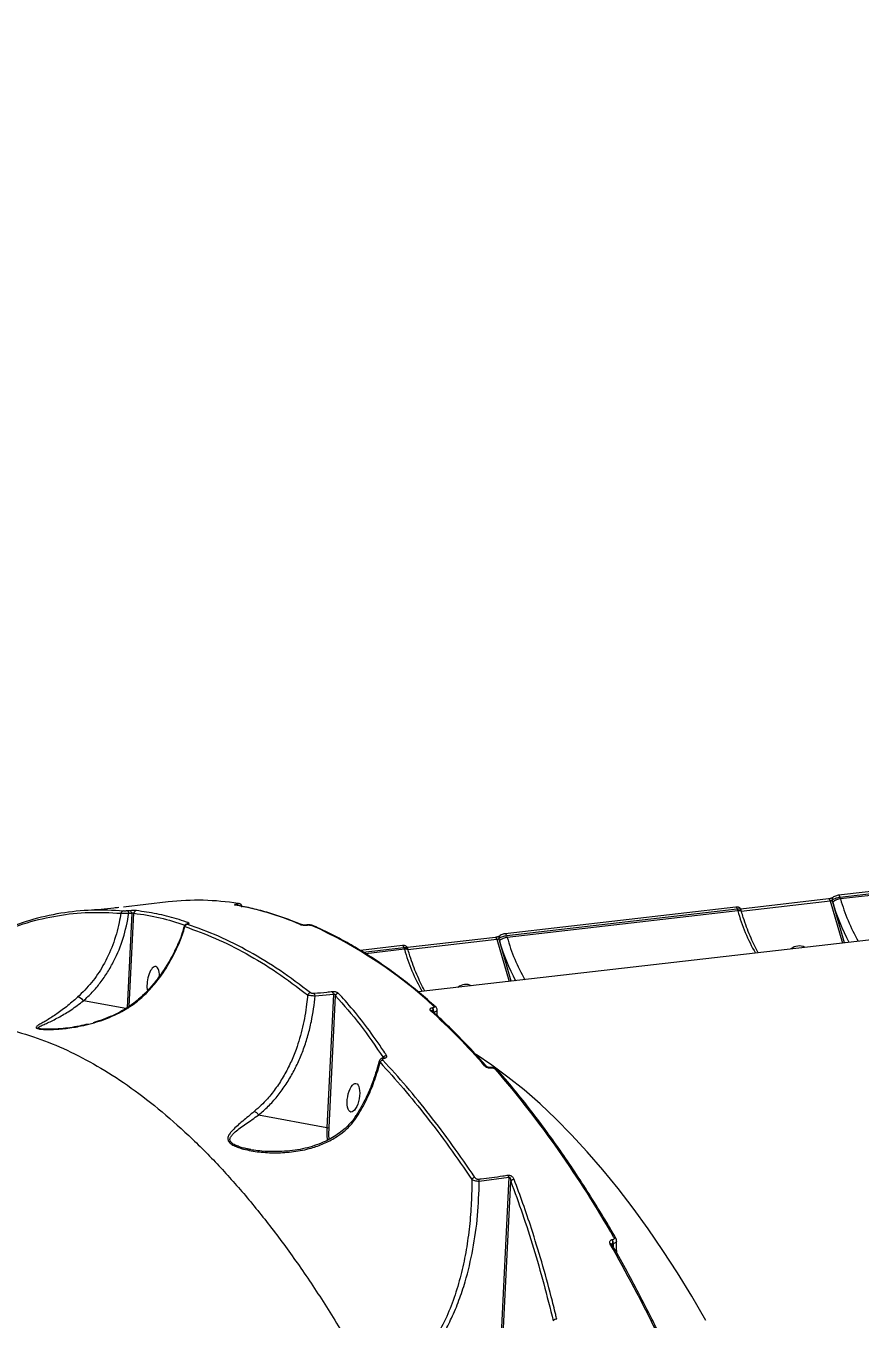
# Model space of a CAD drawing. Header units: millimetres. Extents: x -7447 to 8662, y -5576 to 6370.
# Drawn here: x 1854.2 to 2122.6, y -1786.6 to -1370.7 of the extents above; entities that cross this region are included whole.
import ezdxf

# ---------------------------------------------------------------- set-up
doc = ezdxf.new("R2010")
doc.units = ezdxf.units.MM
doc.layers.add('DiKom', color=7, linetype='Continuous')
doc.layers.add('DIKOM_ОБЪЕКТ', color=7, linetype='Continuous')
doc.styles.add('style1', font='arial.ttf', dxfattribs={"width": 0.8})
doc.dimstyles.new('1-50', dxfattribs={"dimtxt": 300, "dimasz": 200, "dimexe": 100, "dimexo": 0, "dimgap": 100, "dimtad": 1, "dimdec": 0, "dimtxsty": 'style1', "dimcen": 0, "dimclrd": 7, "dimclre": 7, "dimadec": 1, "dimazin": 2, "dimtfac": 1, "dimtdec": 0, "dimtmove": 1, "dimatfit": 3, "dimfxl": 0, "dimlwd": 25, "dimlwe": 18, "dimarcsym": 0})

# ---------------------------------------------------------------- blocks, each defined once
blk = doc.blocks.new('*D10')
at = {"color": 7, "linetype": 'Continuous', "lineweight": 18, "transparency": 16777216}
for p, q in [((-5489.75, 240.8), (-5489.75, 4573.49)), ((4778.18, -2126.78), (4778.18, 4573.49))]:
    blk.add_line(p, q, dxfattribs=at)
at = {"color": 7, "linetype": 'Continuous', "lineweight": 25, "transparency": 16777216}
blk.add_line((4578.18, 4473.49), (-5289.75, 4473.49), dxfattribs=at)
at = {"color": 7, "linetype": 'Continuous', "transparency": 16777216}
for points in [[(-5289.75, 4506.82), (-5289.75, 4440.16), (-5489.75, 4473.49)], [(4578.18, 4506.82), (4578.18, 4440.16), (4778.18, 4473.49)]]:
    blk.add_solid(points, dxfattribs=at)
at = {"layer": 'Defpoints', "color": 0, "linetype": 'Continuous', "transparency": 16777216}
for p in [(-5489.75, 4473.49), (-5489.75, 240.8), (4778.18, -2126.78)]:
    blk.add_point(p, dxfattribs=at)
at = {"color": 0, "linetype": 'Continuous', "lineweight": 15, "transparency": 16777216, "insert": (-777.31, 4726.76), "char_height": 300, "attachment_point": 5, "style": 'style1'}
blk.add_mtext('10300', dxfattribs=at)
blk = doc.blocks.new('*D11')
at = {"color": 7, "linetype": 'Continuous', "lineweight": 18, "transparency": 16777216}
for p, q in [((2045.4, 3512.26), (7772.09, 3512.26)), ((-1858.48, -4091.08), (7772.09, -4091.08))]:
    blk.add_line(p, q, dxfattribs=at)
at = {"color": 7, "linetype": 'Continuous', "lineweight": 25, "transparency": 16777216}
blk.add_line((7672.09, -3891.08), (7672.09, 3312.26), dxfattribs=at)
at = {"color": 7, "linetype": 'Continuous', "transparency": 16777216}
for points in [[(7638.76, 3312.26), (7705.42, 3312.26), (7672.09, 3512.26)], [(7638.76, -3891.08), (7705.42, -3891.08), (7672.09, -4091.08)]]:
    blk.add_solid(points, dxfattribs=at)
at = {"layer": 'Defpoints', "color": 0, "linetype": 'Continuous', "transparency": 16777216}
for p in [(2045.4, 3512.26), (7672.09, 3512.26), (-1858.48, -4091.08)]:
    blk.add_point(p, dxfattribs=at)
at = {"color": 0, "linetype": 'Continuous', "lineweight": 15, "transparency": 16777216, "insert": (7418.92, 3.22), "char_height": 300, "attachment_point": 5, "rotation": 90, "style": 'style1'}
blk.add_mtext('7600', dxfattribs=at)
blk = doc.blocks.new('*D12')
at = {"layer": 'Defpoints', "color": 0, "transparency": 16777216}
for p in [(-7446.93, 5919.72), (-7446.93, 736.93), (6905.53, -2412.68)]:
    blk.add_point(p, dxfattribs=at)
at = {"layer": 'DiKom', "color": 7, "lineweight": 18, "transparency": 16777216}
for p, q in [((-7446.93, 736.93), (-7446.93, 6019.72)), ((6905.53, -2412.68), (6905.53, 6019.72))]:
    blk.add_line(p, q, dxfattribs=at)
at = {"layer": 'DiKom', "color": 7, "lineweight": 25, "transparency": 16777216}
blk.add_line((6705.53, 5919.72), (-7246.93, 5919.72), dxfattribs=at)
at = {"layer": 'DiKom', "color": 7, "transparency": 16777216}
for points in [[(-7246.93, 5953.05), (-7246.93, 5886.39), (-7446.93, 5919.72)], [(6705.53, 5953.05), (6705.53, 5886.39), (6905.53, 5919.72)]]:
    blk.add_solid(points, dxfattribs=at)
at = {"layer": 'DiKom', "color": 0, "transparency": 16777216, "insert": (-918.31, 6173), "char_height": 300, "attachment_point": 5, "style": 'style1'}
blk.add_mtext('14300', dxfattribs=at)
blk = doc.blocks.new('*D13')
at = {"layer": 'Defpoints', "color": 0, "transparency": 16777216}
for p in [(2049.72, 5594.27), (-1141.86, -5576.35), (8561.69, -5576.35)]:
    blk.add_point(p, dxfattribs=at)
at = {"layer": 'DiKom', "color": 7, "lineweight": 18, "transparency": 16777216}
for p, q in [((2049.72, 5594.27), (8661.69, 5594.27)), ((-1141.86, -5576.35), (8661.69, -5576.35))]:
    blk.add_line(p, q, dxfattribs=at)
at = {"layer": 'DiKom', "color": 7, "lineweight": 25, "transparency": 16777216}
blk.add_line((8561.69, 5394.27), (8561.69, -5376.35), dxfattribs=at)
at = {"layer": 'DiKom', "color": 7, "transparency": 16777216}
for points in [[(8528.35, 5394.27), (8595.02, 5394.27), (8561.69, 5594.27)], [(8528.35, -5376.35), (8595.02, -5376.35), (8561.69, -5576.35)]]:
    blk.add_solid(points, dxfattribs=at)
at = {"layer": 'DiKom', "color": 0, "transparency": 16777216, "insert": (8308.52, 8.96), "char_height": 300, "attachment_point": 5, "rotation": 90, "style": 'style1'}
blk.add_mtext('11200', dxfattribs=at)

msp = doc.modelspace()

# ---------------------------------------------------------------- linework, layer by layer
at = {"layer": 'DIKOM_ОБЪЕКТ', "color": 7, "linetype": 'Continuous', "lineweight": 15}
for p, q in [((2189.81, -1641.75), (2115.65, -1650.31)), ((2116.13, -1650.9), (2190.28, -1642.34)), ((2190.46, -1642.94), (2116.3, -1651.5)), ((2271.56, -1647.83), (1980.47, -1681.42)), ((2116.3, -1651.5), (2116.13, -1650.9)), ((1900.01, -1652.46), (1885.66, -1654.11)), ((1922.16, -1653.19), (1922.13, -1653.19)), ((2082.59, -1654.13), (2008.44, -1662.69)), ((2008.91, -1663.27), (2083.07, -1654.71)), ((2083.07, -1654.71), (2083.25, -1655.31)), ((2112.48, -1651.5), (2084.18, -1654.77)), ((2084.44, -1655.57), (2084.26, -1654.95)), ((2084.39, -1655.38), (2112.96, -1652.09)), ((2112.96, -1652.09), (2116.91, -1665.67)), ((2113.79, -1652.52), (2113.6, -1651.88)), ((2117.59, -1665.6), (2113.79, -1652.52)), ((1888.3, -1656.06), (1886.8, -1686.53)), ((1887.82, -1655.29), (1886.92, -1655.35)), ((1887.4, -1656.12), (1888.3, -1656.06)), ((1887.5, -1686.05), (1888.97, -1656.09)), ((2083.25, -1655.31), (2009.09, -1663.87)), ((1944.68, -1659.87), (1944.59, -1659.88)), ((1944.7, -1659.9), (1944.79, -1659.89)), ((2009.09, -1663.87), (2008.91, -1663.27)), ((1975.38, -1666.5), (1961.85, -1668.06)), ((1962.76, -1668.6), (1975.86, -1667.09)), ((1975.86, -1667.09), (1976.03, -1667.69)), ((2005.27, -1663.87), (1976.96, -1667.14)), ((1977.23, -1667.94), (1977.05, -1667.32)), ((1977.17, -1667.76), (2005.75, -1664.46)), ((2005.75, -1664.46), (2009.7, -1678.05)), ((2006.58, -1664.89), (2006.39, -1664.26)), ((2010.38, -1677.97), (2006.58, -1664.89)), ((1976.03, -1667.69), (1963.58, -1669.12)), ((1886.39, -1686.78), (1872.8, -1684.26)), ((1947.35, -1682.65), (1953.2, -1682.07)), ((1953.2, -1682.07), (1951.09, -1725.06)), ((1951.76, -1725.03), (1953.84, -1682.64)), ((1985.07, -1686.56), (1985.02, -1686.57)), ((1985.36, -1687.9), (1985.41, -1687.9)), ((1986.56, -1689.03), (1986.57, -1687.2)), ((1967.87, -1703.67), (1967.06, -1706.75)), ((1967.42, -1706.81), (1968.17, -1704.01)), ((2003.77, -1705.71), (2003.7, -1705.72)), ((2003.95, -1705.85), (2004.02, -1705.84)), ((1951.09, -1725.06), (1929.11, -1720.98)), ((1926.63, -1732.05), (1924.97, -1731.73)), ((2000.11, -1742.27), (2009.62, -1740.97)), ((2009.62, -1740.97), (2006.43, -1805.84)), ((2007.1, -1805.8), (2010.22, -1742.33)), ((2042.93, -1761.12), (2042.86, -1761.13)), ((2043, -1762.98), (2043.07, -1762.28)), ((2043.07, -1762.28), (2043.14, -1762.28)), ((2043.14, -1762.28), (2043.19, -1763.33)), ((2025.05, -1786.66), (2025.04, -1786.62))]:
    msp.add_line(p, q, dxfattribs=at)
at = {"layer": 'DIKOM_ОБЪЕКТ', "color": 7, "linetype": 'Continuous', "lineweight": 15, "flags": 128}
for points in [[(2116.13, -1650.9), (2116.07, -1650.73), (2116, -1650.59), (2115.93, -1650.47), (2115.84, -1650.38), (2115.76, -1650.33), (2115.67, -1650.31), (2115.65, -1650.31)], [(1888.35, -1653.85), (1887.34, -1653.94), (1885.66, -1654.11)], [(1921.74, -1653.47), (1921.69, -1653.46), (1921.51, -1653.47)], [(2083.07, -1654.71), (2083.01, -1654.55), (2082.95, -1654.4), (2082.87, -1654.29), (2082.79, -1654.2), (2082.7, -1654.14), (2082.62, -1654.13), (2082.59, -1654.13)], [(2112.96, -1652.09), (2112.9, -1651.92), (2112.84, -1651.78), (2112.76, -1651.66), (2112.68, -1651.57), (2112.59, -1651.52), (2112.5, -1651.5), (2112.48, -1651.5)], [(2084.44, -1655.57), (2084.41, -1655.5), (2084.3, -1655.4), (2084.12, -1655.34), (2083.87, -1655.3), (2083.58, -1655.29), (2083.25, -1655.31)], [(1906.25, -1659.49), (1906.28, -1659.49), (1906.42, -1659.49)], [(2008.91, -1663.27), (2008.86, -1663.11), (2008.79, -1662.96), (2008.71, -1662.84), (2008.63, -1662.76), (2008.55, -1662.7), (2008.46, -1662.68), (2008.43, -1662.69)], [(1975.86, -1667.09), (1975.8, -1666.92), (1975.73, -1666.78), (1975.66, -1666.66), (1975.57, -1666.57), (1975.49, -1666.52), (1975.4, -1666.5), (1975.38, -1666.5)], [(1977.23, -1667.94), (1977.19, -1667.88), (1977.08, -1667.78), (1976.9, -1667.71), (1976.66, -1667.67), (1976.37, -1667.66), (1976.03, -1667.69)], [(2005.75, -1664.46), (2005.69, -1664.29), (2005.62, -1664.15), (2005.55, -1664.03), (2005.46, -1663.94), (2005.38, -1663.89), (2005.29, -1663.87), (2005.27, -1663.87)], [(1892.63, -1681.91), (1892.64, -1681.9), (1892.74, -1681.87), (1892.91, -1681.9)], [(2073, -1787.02), (2068.47, -1779.26), (2063.87, -1771.78), (2059.19, -1764.56), (2054.44, -1757.62), (2049.63, -1750.98), (2044.75, -1744.62), (2039.82, -1738.56), (2034.84, -1732.81), (2029.81, -1727.36), (2024.74, -1722.23), (2019.64, -1717.42), (2014.5, -1712.93), (2009.33, -1708.78), (2004.14, -1704.95), (1999.12, -1701.57)], [(1960.45, -1721.14), (1960.46, -1721.14), (1960.54, -1721.11), (1960.72, -1721.14), (1960.97, -1721.23)], [(1951.09, -1725.06), (1951.06, -1727.35), (1951.15, -1729.13)], [(1951.81, -1728.84), (1951.73, -1727.25), (1951.76, -1725.03)]]:
    msp.add_lwpolyline(points, dxfattribs=at)
at = {"layer": 'DIKOM_ОБЪЕКТ', "color": 7, "linetype": 'Continuous', "lineweight": 15}
for centre, radius, start, end in [((1909.33, -1734.47), 82.55, 80.7567, 96.4853), ((1904.23, -1750.19), 98.25, 67.0662, 79.8729), ((1921.88, -1653.78), 0.637, 15.3983, 66.9556), ((1921.91, -1653.78), 0.643, 14.8392, 66.8303), ((2114.39, -1651.64), 0.824, 136.7818, 197.3692), ((2116.68, -1656.04), 4.56, 94.7699, 129.3652), ((2175, -1635.39), 63.56, 195.6337, 208.2112), ((2173.15, -1635.7), 59, 195.5328, 209.877), ((1885.71, -1656.31), 0.943, 95.8194, 166.3057), ((1886.57, -1656.11), 0.831, 359.1487, 65.141), ((1887.47, -1656.05), 0.832, 359.3059, 65.25), ((1889.93, -1656.22), 0.97, 96.3186, 172.1293), ((1906.76, -1660.18), 0.941, 94.0582, 134.1774), ((2140.1, -1639.51), 59.01, 195.5343, 209.8764), ((1906.36, -1660.67), 1, 96.2447, 163.6593), ((1942.61, -1660.48), 0.78, 66.7857, 96.9207), ((1944.61, -1660.09), 0.205, 65.3257, 96.7197), ((1944.7, -1660.09), 0.214, 66.0122, 95.6369), ((1946.27, -1660.8), 0.782, 66.7241, 96.8898), ((1884.94, -1795.29), 148.49, 47.3595, 65.6437), ((2007.18, -1664.01), 0.823, 136.7693, 197.3705), ((1903.4, -1666.06), 0.296, 59.8726, 109.43), ((2009.47, -1668.41), 4.56, 94.7637, 129.3757), ((2067.76, -1647.77), 63.54, 195.6311, 208.2136), ((2065.94, -1648.07), 59.01, 195.5338, 209.877), ((2102.98, -1670.49), 3.87, 62.0375, 131.1287), ((2032.88, -1651.89), 59, 195.5329, 209.8778), ((1995.78, -1682.91), 3.91, 62.4626, 130.7049), ((1870.6, -1685.71), 2.63, 33.3577, 83.2321), ((1945.91, -1682.78), 1.13, 96.747, 157.8274), ((1946.2, -1682.78), 1.16, 6.3473, 45.8909), ((1952.05, -1682.22), 1.17, 7.3322, 46.7325), ((1954.9, -1682.98), 1.11, 93.9561, 161.9734), ((1984.44, -1688.04), 0.725, 48.9468, 98.2768), ((1829.67, -1856.84), 229.47, 41.3493, 47.6228), ((1983.64, -1687.64), 1.74, 351.2152, 37.9177), ((1983.69, -1687.63), 1.74, 351.2072, 37.9353), ((1985.62, -1686.78), 0.729, 49.1223, 98.162), ((1969.26, -1704.55), 1.22, 96.8478, 153.7161), ((1970.33, -1703.03), 1.15, 91.4088, 157.9445), ((1969.32, -1702.93), 0.338, 42.5889, 94.4855), ((1967, -1707.98), 1.24, 70.2972, 88.0899), ((2002.05, -1705.92), 0.692, 42.9488, 99.4642), ((2003.71, -1706.02), 0.296, 34.8192, 91.2898), ((2003.78, -1706.01), 0.297, 34.8883, 90.3568), ((2005.45, -1706.93), 0.694, 43.4401, 99.3739), ((1741.62, -1932.31), 347.35, 29.6772, 40.6047), ((1926.47, -1722.79), 3.2, 34.347, 66.8792), ((1951.37, -1723.82), 1.27, 257.4455, 288.158), ((1998.83, -1742.4), 1.37, 96.7841, 147.4327), ((1998.65, -1742.53), 1.49, 10.439, 33.883), ((2008.15, -1741.28), 1.5, 11.819, 35.3175), ((2011.29, -1742.93), 1.23, 88.6076, 150.4491), ((2042.27, -1762.96), 0.631, 37.1945, 102.4347), ((1614.43, -2007.25), 492.85, 26.0279, 29.7957), ((2041.06, -1762.05), 2.02, 353.447, 27.1639), ((2041.13, -1762.05), 2.02, 353.4639, 27.147), ((2043.56, -1760.93), 0.612, 36.3663, 103.5572), ((2024.92, -1787.93), 1.31, 84.6905, 143.0667)]:
    msp.add_arc(centre, radius, start, end, dxfattribs=at)
for start_param, end_param in [(0.141986, 2.405503), (5.118802, 6.425171)]:
    msp.add_ellipse((1895.22, -1677.85), major_axis=(0.83, 4.59), ratio=0.401619, start_param=start_param, end_param=end_param, dxfattribs=at)
msp.add_ellipse((1959.61, -1715.43), major_axis=(0.83, 4.59), ratio=0.401619, dxfattribs=at)
for points, knots in [([(2113.6, -1651.88), (2113.67, -1651.82), (2113.83, -1651.68), (2114.25, -1651.43), (2114.84, -1651.19), (2115.5, -1650.99), (2115.92, -1650.93), (2116.13, -1650.9)], [0, 0, 0, 0, 0.141724, 0.356395, 0.570952, 0.785469, 1, 1, 1, 1]), ([(2115.65, -1650.32), (2115.61, -1650.32), (2115.39, -1650.34), (2114.93, -1650.45), (2114.33, -1650.69), (2113.95, -1650.87), (2113.8, -1651.07), (2113.79, -1651.08)], [0, 0, 0, 0, 0.056808, 0.333741, 0.62788, 0.978748, 1, 1, 1, 1]), ([(1885.61, -1655.38), (1882.23, -1655.2), (1875.46, -1654.86), (1865.43, -1655.95), (1855.49, -1658.14), (1849, -1660.69), (1845.76, -1661.96)], [0, 0, 0, 0, 0.248477, 0.496954, 0.748477, 1, 1, 1, 1]), ([(1884.11, -1654.29), (1883.6, -1654.34), (1880.34, -1654.71), (1876.78, -1655.06), (1873.7, -1655.2), (1873.41, -1655.21)], [0, 0, 0, 0, 0.143955, 0.918394, 1, 1, 1, 1]), ([(1922.13, -1653.19), (1922.07, -1653.2), (1921.85, -1653.22), (1921.55, -1653.28), (1921.34, -1653.35), (1921.3, -1653.42), (1921.44, -1653.45), (1921.51, -1653.47)], [0, 0, 0, 0, 0.093156, 0.303868, 0.530223, 0.765174, 1, 1, 1, 1]), ([(1921.74, -1653.47), (1921.74, -1653.47), (1921.73, -1653.47), (1921.74, -1653.47), (1921.74, -1653.47)], [0, 0, 0, 0, 0.076233, 1, 1, 1, 1]), ([(1942.91, -1659.76), (1942, -1659.38), (1939.35, -1658.3), (1934.97, -1656.75), (1929.78, -1655.2), (1925.37, -1654.14), (1922.69, -1653.65), (1921.74, -1653.47)], [0, 0, 0, 0, 0.129317, 0.374434, 0.619451, 0.864333, 1, 1, 1, 1]), ([(1922.59, -1653), (1922.63, -1653.01), (1922.73, -1653.03), (1922.71, -1653.08), (1922.56, -1653.12), (1922.35, -1653.16), (1922.21, -1653.18), (1922.16, -1653.19)], [0, 0, 0, 0, 0.233666, 0.467302, 0.695564, 0.908719, 1, 1, 1, 1]), ([(1923.75, -1654.1), (1923.76, -1654.04), (1923.78, -1653.87), (1923.68, -1653.59), (1923.51, -1653.34), (1923.3, -1653.17), (1923.1, -1653.08), (1922.92, -1653.02), (1922.82, -1653.01), (1922.76, -1653)], [0, 0, 0, 0, 0.091073, 0.301767, 0.470773, 0.61663, 0.746018, 0.870781, 1, 1, 1, 1]), ([(2084.24, -1654.95), (2084.23, -1654.91), (2084.2, -1654.73), (2084.01, -1654.49), (2083.74, -1654.27), (2083.41, -1654.15), (2083.05, -1654.09), (2082.75, -1654.12), (2082.59, -1654.14)], [0, 0, 0, 0, 0.066951, 0.25075, 0.411777, 0.568447, 0.764238, 1, 1, 1, 1]), ([(2083.07, -1654.71), (2083.2, -1654.7), (2083.52, -1654.67), (2083.93, -1654.71), (2084.2, -1654.81), (2084.22, -1654.92), (2084.23, -1654.96)], [0, 0, 0, 0, 0.202708, 0.512058, 0.821512, 1, 1, 1, 1]), ([(2113.8, -1651.06), (2113.8, -1651.07), (2113.79, -1651.07), (2113.71, -1651.12), (2113.56, -1651.2), (2113.33, -1651.3), (2113.01, -1651.4), (2112.71, -1651.47), (2112.55, -1651.49), (2112.49, -1651.5)], [0, 0, 0, 0, 0.087001, 0.192871, 0.320152, 0.488366, 0.676028, 0.880539, 1, 1, 1, 1]), ([(2112.96, -1652.09), (2113.01, -1652.08), (2113.12, -1652.06), (2113.29, -1652.02), (2113.44, -1651.97), (2113.55, -1651.92), (2113.59, -1651.89), (2113.6, -1651.88)], [0, 0, 0, 0, 0.213952, 0.428166, 0.642723, 0.857952, 1, 1, 1, 1]), ([(1845, -1662.67), (1848.2, -1661.41), (1854.59, -1658.89), (1864.47, -1656.69), (1874.53, -1655.57), (1881.37, -1655.92), (1884.79, -1656.09)], [0, 0, 0, 0, 0.248475, 0.496951, 0.748474, 1, 1, 1, 1]), ([(1884.79, -1656.09), (1884.62, -1657.1), (1884.04, -1660.59), (1882.34, -1666.39), (1879.32, -1672.83), (1875.53, -1678.53), (1872.46, -1681.57), (1870.91, -1683.1)], [0, 0, 0, 0, 0.095305, 0.32894, 0.568011, 0.781795, 1, 1, 1, 1]), ([(1872.8, -1684.26), (1873.75, -1683.36), (1875.67, -1681.56), (1878.24, -1678.46), (1880.58, -1675.09), (1883.2, -1670.41), (1885.81, -1664.18), (1886.87, -1658.83), (1887.4, -1656.12)], [0, 0, 0, 0, 0.126407, 0.252812, 0.382976, 0.513145, 0.753571, 1, 1, 1, 1]), ([(1884.79, -1656.09), (1884.92, -1656.07), (1885.16, -1656.04), (1885.74, -1656.02), (1886.39, -1656.04), (1886.97, -1656.07), (1887.29, -1656.11), (1887.4, -1656.12)], [0, 0, 0, 0, 0.219341, 0.438818, 0.656017, 0.87329, 1, 1, 1, 1]), ([(1886.92, -1655.35), (1886.84, -1655.36), (1886.66, -1655.37), (1886.36, -1655.38), (1886.05, -1655.39), (1885.78, -1655.39), (1885.67, -1655.38), (1885.61, -1655.38)], [0, 0, 0, 0, 0.179753, 0.380019, 0.581158, 0.790702, 1, 1, 1, 1]), ([(1889.82, -1655.26), (1889.74, -1655.25), (1889.57, -1655.24), (1889.15, -1655.23), (1888.68, -1655.24), (1888.21, -1655.26), (1887.94, -1655.28), (1887.82, -1655.29)], [0, 0, 0, 0, 0.213153, 0.426494, 0.630595, 0.828921, 1, 1, 1, 1]), ([(1888.3, -1656.06), (1888.34, -1656.04), (1888.42, -1656), (1888.52, -1655.97), (1888.62, -1655.95), (1888.68, -1655.95), (1888.77, -1655.96), (1888.83, -1655.98), (1888.91, -1656.02), (1888.94, -1656.06), (1888.97, -1656.09)], [0, 0, 0, 0, 0.179342, 0.31918, 0.369047, 0.516564, 0.556443, 0.716554, 0.765651, 1, 1, 1, 1]), ([(1888.97, -1656.09), (1891.82, -1656.49), (1897.39, -1657.28), (1902.76, -1659.07), (1905.38, -1659.94)], [0, 0, 0, 0, 0.511858, 1, 1, 1, 1]), ([(1906.69, -1659.24), (1906.43, -1659.15), (1905.11, -1658.67), (1901.68, -1657.55), (1896.35, -1656.16), (1892, -1655.56), (1889.82, -1655.26)], [0, 0, 0, 0, 0.048061, 0.240321, 0.61988, 1, 1, 1, 1]), ([(1906.42, -1659.49), (1906.53, -1659.47), (1906.73, -1659.43), (1906.84, -1659.35), (1906.79, -1659.28), (1906.71, -1659.25), (1906.69, -1659.24)], [0, 0, 0, 0, 0.305362, 0.611478, 0.912586, 1, 1, 1, 1]), ([(2089.88, -1668.79), (2089.83, -1668.72), (2089.33, -1667.88), (2088.43, -1666.12), (2087.2, -1663.44), (2086.05, -1660.55), (2085.14, -1657.9), (2084.63, -1656.2), (2084.44, -1655.57)], [0, 0, 0, 0, 0.021435, 0.233389, 0.4459, 0.658986, 0.872559, 1, 1, 1, 1]), ([(1905.15, -1660.31), (1904.96, -1660.99), (1904.49, -1662.73), (1903.84, -1664.55), (1903.35, -1665.66), (1903.29, -1665.78)], [0, 0, 0, 0, 0.369841, 0.930369, 1, 1, 1, 1]), ([(1903.55, -1665.8), (1904.14, -1664.26), (1904.82, -1662.47), (1905.34, -1660.63), (1905.4, -1660.39)], [0, 0, 0, 0, 0.866635, 1, 1, 1, 1]), ([(1906.4, -1659.47), (1906.3, -1659.49), (1906.06, -1659.52), (1905.74, -1659.62), (1905.43, -1659.85), (1905.25, -1660.08), (1905.21, -1660.25), (1905.19, -1660.32)], [0, 0, 0, 0, 0.208532, 0.517472, 0.694352, 0.885307, 1, 1, 1, 1]), ([(1905.19, -1660.32), (1905.2, -1660.33), (1905.22, -1660.34), (1905.36, -1660.37), (1905.4, -1660.39)], [0, 0, 0, 0, 0.646419, 1, 1, 1, 1]), ([(1905.4, -1660.39), (1908.68, -1661.57), (1915.24, -1663.94), (1925.11, -1668.94), (1935.01, -1674.93), (1941.58, -1679.88), (1944.86, -1682.36)], [0, 0, 0, 0, 0.248615, 0.497229, 0.748615, 1, 1, 1, 1]), ([(1906.26, -1659.67), (1906.24, -1659.67), (1906.17, -1659.64), (1906.13, -1659.6), (1906.21, -1659.54), (1906.35, -1659.51), (1906.42, -1659.49)], [0, 0, 0, 0, 0.108588, 0.39834, 0.699606, 1, 1, 1, 1]), ([(1906.35, -1659.47), (1906.34, -1659.47), (1906.33, -1659.48), (1906.29, -1659.49), (1906.25, -1659.49), (1906.25, -1659.49)], [0, 0, 0, 0, 0.412962, 0.986024, 1, 1, 1, 1]), ([(1945.77, -1681.66), (1942.52, -1679.21), (1936.01, -1674.31), (1926.14, -1668.32), (1916.21, -1663.27), (1909.57, -1660.87), (1906.26, -1659.67)], [0, 0, 0, 0, 0.248617, 0.497233, 0.748617, 1, 1, 1, 1]), ([(1942.52, -1659.7), (1942.54, -1659.71), (1942.65, -1659.75), (1942.92, -1659.83), (1943.37, -1659.9), (1943.83, -1659.93), (1944.29, -1659.94), (1944.56, -1659.91), (1944.7, -1659.9)], [0, 0, 0, 0, 0.039255, 0.287251, 0.495213, 0.671027, 0.835325, 1, 1, 1, 1]), ([(1944.59, -1659.88), (1944.51, -1659.89), (1944.35, -1659.9), (1944.05, -1659.91), (1943.7, -1659.9), (1943.34, -1659.86), (1943.06, -1659.81), (1942.92, -1659.76), (1942.92, -1659.76), (1942.92, -1659.76)], [0, 0, 0, 0, 0.10916, 0.238566, 0.392579, 0.578144, 0.796713, 0.963093, 1, 1, 1, 1]), ([(1946.57, -1660.09), (1946.48, -1660.05), (1946.21, -1659.94), (1945.75, -1659.87), (1945.17, -1659.83), (1944.84, -1659.86), (1944.68, -1659.87)], [0, 0, 0, 0, 0.188046, 0.52715, 0.768979, 1, 1, 1, 1]), ([(1944.79, -1659.89), (1944.88, -1659.88), (1945.05, -1659.87), (1945.35, -1659.87), (1945.64, -1659.89), (1945.92, -1659.94), (1946.09, -1659.98), (1946.16, -1660.02), (1946.17, -1660.02)], [0, 0, 0, 0, 0.167312, 0.334453, 0.509151, 0.713105, 0.957769, 1, 1, 1, 1]), ([(1986.1, -1686.23), (1985.21, -1685.44), (1982.61, -1683.15), (1978.3, -1679.57), (1973.16, -1675.6), (1967.99, -1671.94), (1962.81, -1668.57), (1957.62, -1665.51), (1952.51, -1662.8), (1948.83, -1661.06), (1946.88, -1660.21), (1946.58, -1660.08)], [0, 0, 0, 0, 0.068835, 0.199642, 0.330445, 0.461228, 0.591989, 0.722719, 0.853412, 0.97712, 1, 1, 1, 1]), ([(2006.59, -1663.44), (2006.58, -1663.44), (2006.57, -1663.45), (2006.5, -1663.5), (2006.35, -1663.57), (2006.11, -1663.67), (2005.8, -1663.77), (2005.49, -1663.84), (2005.33, -1663.86), (2005.28, -1663.87)], [0, 0, 0, 0, 0.086937, 0.192812, 0.320148, 0.488302, 0.675984, 0.880501, 1, 1, 1, 1]), ([(2006.39, -1664.26), (2006.45, -1664.2), (2006.61, -1664.05), (2007.04, -1663.81), (2007.63, -1663.56), (2008.29, -1663.37), (2008.71, -1663.3), (2008.91, -1663.27)], [0, 0, 0, 0, 0.14173, 0.356417, 0.570947, 0.785473, 1, 1, 1, 1]), ([(2008.43, -1662.69), (2008.4, -1662.69), (2008.17, -1662.71), (2007.72, -1662.82), (2007.12, -1663.06), (2006.74, -1663.25), (2006.59, -1663.44), (2006.58, -1663.45)], [0, 0, 0, 0, 0.056847, 0.333801, 0.627939, 0.978795, 1, 1, 1, 1]), ([(1903.25, -1665.76), (1902.75, -1666.86), (1901.71, -1669.17), (1899.82, -1672.52), (1897.66, -1675.83), (1895.25, -1678.93), (1893.54, -1680.94), (1892.6, -1681.85), (1892.59, -1681.87)], [0, 0, 0, 0, 0.184701, 0.386924, 0.590086, 0.793753, 0.997369, 1, 1, 1, 1]), ([(1892.91, -1681.9), (1893.79, -1680.95), (1896.38, -1678.15), (1900.18, -1672.88), (1902.41, -1668.18), (1903.55, -1665.8)], [0, 0, 0, 0, 0.203544, 0.596837, 1, 1, 1, 1]), ([(1977.03, -1667.33), (1977.02, -1667.28), (1976.99, -1667.1), (1976.8, -1666.86), (1976.52, -1666.65), (1976.2, -1666.52), (1975.83, -1666.46), (1975.53, -1666.5), (1975.37, -1666.51)], [0, 0, 0, 0, 0.066937, 0.250682, 0.411748, 0.568435, 0.764191, 1, 1, 1, 1]), ([(1975.86, -1667.09), (1975.99, -1667.08), (1976.31, -1667.05), (1976.71, -1667.08), (1976.99, -1667.18), (1977.01, -1667.29), (1977.02, -1667.33)], [0, 0, 0, 0, 0.202738, 0.512069, 0.821557, 1, 1, 1, 1]), ([(2005.75, -1664.46), (2005.8, -1664.45), (2005.91, -1664.44), (2006.07, -1664.4), (2006.22, -1664.35), (2006.33, -1664.3), (2006.37, -1664.27), (2006.39, -1664.26)], [0, 0, 0, 0, 0.214002, 0.428169, 0.642792, 0.857858, 1, 1, 1, 1]), ([(1982.66, -1681.17), (1982.62, -1681.09), (1982.12, -1680.25), (1981.22, -1678.49), (1979.98, -1675.81), (1978.84, -1672.92), (1977.92, -1670.28), (1977.42, -1668.58), (1977.23, -1667.94)], [0, 0, 0, 0, 0.021434, 0.233393, 0.445902, 0.658981, 0.872553, 1, 1, 1, 1]), ([(1870.91, -1683.1), (1869.69, -1684.16), (1867.22, -1686.3), (1863.79, -1688.78), (1861.16, -1690.43), (1859.31, -1691.48), (1858.13, -1692.17), (1857.43, -1692.7), (1857.52, -1693.07), (1858.3, -1693.3), (1859.55, -1693.43), (1861, -1693.47), (1863.48, -1693.45), (1867.2, -1693.18), (1872.64, -1692.32), (1877.62, -1690.98), (1881.97, -1689.29), (1885.55, -1687.54), (1889.36, -1685.19), (1891.71, -1683.01), (1892.91, -1681.9)], [0, 0, 0, 0, 0.082069, 0.166474, 0.250836, 0.294247, 0.337604, 0.383994, 0.415789, 0.442847, 0.469838, 0.493983, 0.518728, 0.588615, 0.660384, 0.758915, 0.809712, 0.860491, 0.929164, 1, 1, 1, 1]), ([(1858.86, -1693.27), (1858.63, -1693.22), (1858.11, -1693.1), (1858.16, -1692.81), (1858.87, -1692.4), (1860.09, -1691.86), (1862.15, -1690.94), (1865.05, -1689.49), (1868.81, -1687.24), (1871.46, -1685.26), (1872.8, -1684.26)], [0, 0, 0, 0, 0.048311, 0.113611, 0.201139, 0.300566, 0.400175, 0.606229, 0.800908, 1, 1, 1, 1]), ([(1892.54, -1681.82), (1892.04, -1682.33), (1890.93, -1683.46), (1888.95, -1685.09), (1886.63, -1686.7), (1884.1, -1688.13), (1881.31, -1689.43), (1878.55, -1690.51), (1876.68, -1691.06), (1875.86, -1691.3)], [0, 0, 0, 0, 0.111, 0.251464, 0.396926, 0.545632, 0.698178, 0.868537, 1, 1, 1, 1]), ([(1944.86, -1682.36), (1944.77, -1683.35), (1944.45, -1686.86), (1943.39, -1692.79), (1941.56, -1699.06), (1939.46, -1704.18), (1937.36, -1708.3), (1934.87, -1712.19), (1931.76, -1716.19), (1929.18, -1718.53), (1927.73, -1719.84)], [0, 0, 0, 0, 0.06727, 0.23861, 0.412174, 0.521215, 0.630243, 0.742522, 0.854782, 1, 1, 1, 1]), ([(1929.11, -1720.98), (1930.17, -1720.07), (1932.29, -1718.24), (1935.14, -1715.03), (1937.74, -1711.52), (1940.02, -1707.75), (1941.98, -1703.8), (1943.65, -1699.69), (1945.03, -1695.39), (1946.45, -1689.76), (1947, -1685.43), (1947.35, -1682.65)], [0, 0, 0, 0, 0.100648, 0.201316, 0.305245, 0.409184, 0.509638, 0.610098, 0.712666, 0.815237, 1, 1, 1, 1]), ([(1944.86, -1682.36), (1945.01, -1682.38), (1945.29, -1682.43), (1945.91, -1682.51), (1946.57, -1682.59), (1947.05, -1682.63), (1947.3, -1682.65), (1947.35, -1682.65)], [0, 0, 0, 0, 0.243537, 0.487544, 0.719778, 0.941829, 1, 1, 1, 1]), ([(1947, -1681.95), (1946.95, -1681.95), (1946.81, -1681.96), (1946.55, -1681.95), (1946.25, -1681.89), (1945.96, -1681.79), (1945.84, -1681.71), (1945.77, -1681.66)], [0, 0, 0, 0, 0.120773, 0.307548, 0.52299, 0.737481, 1, 1, 1, 1]), ([(1952.85, -1681.36), (1952.26, -1681.43), (1950.32, -1681.64), (1948.37, -1681.82), (1947, -1681.95)], [0, 0, 0, 0, 0.299642, 1, 1, 1, 1]), ([(1954.83, -1681.87), (1954.71, -1681.78), (1954.53, -1681.63), (1954.06, -1681.46), (1953.6, -1681.37), (1953.17, -1681.34), (1952.94, -1681.36), (1952.85, -1681.36)], [0, 0, 0, 0, 0.303882, 0.502307, 0.701701, 0.873243, 1, 1, 1, 1]), ([(1953.2, -1682.07), (1953.24, -1682.05), (1953.29, -1682.02), (1953.38, -1682.01), (1953.46, -1682.02), (1953.54, -1682.06), (1953.64, -1682.15), (1953.77, -1682.34), (1953.82, -1682.52), (1953.84, -1682.64)], [0, 0, 0, 0, 0.104523, 0.174096, 0.22983, 0.304804, 0.396757, 0.608621, 1, 1, 1, 1]), ([(1953.84, -1682.64), (1956.52, -1685.65), (1961.87, -1691.68), (1966.8, -1698.96), (1969.26, -1702.6)], [0, 0, 0, 0, 0.499175, 1, 1, 1, 1]), ([(1970.3, -1701.88), (1970.1, -1701.57), (1969.09, -1700.03), (1966.43, -1696.11), (1962.22, -1690.41), (1958.04, -1685.37), (1955.53, -1682.64), (1954.83, -1681.87)], [0, 0, 0, 0, 0.041374, 0.206872, 0.53815, 0.869428, 1, 1, 1, 1]), ([(1985.02, -1686.57), (1984.92, -1686.58), (1984.68, -1686.62), (1984.38, -1686.73), (1984.19, -1686.91), (1984.16, -1687.11), (1984.28, -1687.25), (1984.34, -1687.32)], [0, 0, 0, 0, 0.140816, 0.355275, 0.570026, 0.784966, 1, 1, 1, 1]), ([(2002.55, -1705.44), (2001.68, -1704.47), (1999.16, -1701.64), (1994.95, -1697.17), (1989.94, -1692.14), (1986.58, -1689.03), (1984.92, -1687.49)], [0, 0, 0, 0, 0.149887, 0.434798, 0.719719, 1, 1, 1, 1]), ([(1985.52, -1686.06), (1985.56, -1686.11), (1985.64, -1686.2), (1985.62, -1686.33), (1985.49, -1686.45), (1985.29, -1686.53), (1985.13, -1686.55), (1985.07, -1686.56)], [0, 0, 0, 0, 0.214291, 0.428439, 0.642903, 0.857691, 1, 1, 1, 1]), ([(1985.41, -1687.9), (1985.54, -1687.87), (1985.87, -1687.81), (1986.26, -1687.64), (1986.51, -1687.41), (1986.51, -1687.26), (1986.51, -1687.2)], [0, 0, 0, 0, 0.201719, 0.506222, 0.81005, 1, 1, 1, 1]), ([(1986.53, -1687.21), (1986.53, -1687.2), (1986.56, -1687.04), (1986.47, -1686.74), (1986.31, -1686.42), (1986.15, -1686.29), (1986.09, -1686.24)], [0, 0, 0, 0, 0.039774, 0.436916, 0.782102, 1, 1, 1, 1]), ([(1837.11, -1691.76), (1840.22, -1692.12), (1846.68, -1692.86), (1856.44, -1695.57), (1866.3, -1699.41), (1875.99, -1704.34), (1885.76, -1710.44), (1895.59, -1717.75), (1905.44, -1726.27), (1915.04, -1735.74), (1924.34, -1746.09), (1933.34, -1757.22), (1942.24, -1769.37), (1950.98, -1782.54), (1959.57, -1796.66), (1965.06, -1806.77), (1967.81, -1811.83)], [0, 0, 0, 0, 0.069844, 0.145293, 0.216155, 0.287072, 0.357936, 0.430863, 0.503851, 0.57678, 0.64636, 0.715991, 0.785573, 0.85703, 0.928542, 1, 1, 1, 1]), ([(1874.29, -1691.73), (1873.35, -1691.96), (1871.38, -1692.45), (1868.48, -1692.91), (1866.32, -1693.18), (1865.23, -1693.25), (1865.03, -1693.26)], [0, 0, 0, 0, 0.305204, 0.635695, 0.935901, 1, 1, 1, 1]), ([(1858.93, -1693.29), (1858.93, -1693.29), (1858.89, -1693.29), (1858.87, -1693.28), (1858.86, -1693.27)], [0, 0, 0, 0, 0.058141, 1, 1, 1, 1]), ([(1865.03, -1693.26), (1864.44, -1693.31), (1863.29, -1693.4), (1861.74, -1693.43), (1860.46, -1693.42), (1859.59, -1693.37), (1859.06, -1693.31), (1858.95, -1693.29), (1858.93, -1693.29)], [0, 0, 0, 0, 0.251091, 0.485104, 0.680045, 0.844669, 0.967846, 1, 1, 1, 1]), ([(1967.89, -1703.68), (1967.89, -1703.68), (1967.84, -1703.72), (1967.93, -1703.84), (1968.1, -1703.96), (1968.17, -1704.01)], [0, 0, 0, 0, 0.01241, 0.596293, 1, 1, 1, 1]), ([(1969.3, -1702.6), (1969.27, -1702.6), (1968.97, -1702.62), (1968.53, -1702.79), (1968.1, -1703.19), (1967.9, -1703.5), (1967.89, -1703.67), (1967.89, -1703.68)], [0, 0, 0, 0, 0.049515, 0.455585, 0.733585, 0.992139, 1, 1, 1, 1]), ([(1968.17, -1704.01), (1970.69, -1706.78), (1975.71, -1712.33), (1983.14, -1721.47), (1990.48, -1731.17), (1995.28, -1738.17), (1997.67, -1741.67)], [0, 0, 0, 0, 0.249121, 0.498242, 0.749121, 1, 1, 1, 1]), ([(1969.12, -1703.34), (1969.1, -1703.31), (1969.02, -1703.22), (1968.98, -1703.05), (1969.07, -1702.89), (1969.27, -1702.76), (1969.47, -1702.72), (1969.57, -1702.7)], [0, 0, 0, 0, 0.104396, 0.345372, 0.575943, 0.787755, 1, 1, 1, 1]), ([(1998.67, -1741.04), (1996.28, -1737.56), (1991.52, -1730.61), (1984.18, -1720.91), (1976.72, -1711.73), (1971.65, -1706.14), (1969.12, -1703.34)], [0, 0, 0, 0, 0.249121, 0.498243, 0.749122, 1, 1, 1, 1]), ([(1969.46, -1702.55), (1969.46, -1702.55), (1969.47, -1702.54), (1969.43, -1702.57), (1969.34, -1702.58), (1969.29, -1702.59)], [0, 0, 0, 0, 0.033591, 0.537221, 1, 1, 1, 1]), ([(1969.57, -1702.7), (1969.72, -1702.67), (1970.01, -1702.61), (1970.29, -1702.43), (1970.43, -1702.18), (1970.35, -1701.98), (1970.3, -1701.88)], [0, 0, 0, 0, 0.232245, 0.464044, 0.714043, 1, 1, 1, 1]), ([(1967.02, -1706.73), (1966.67, -1707.84), (1965.9, -1710.28), (1964.38, -1713.92), (1962.58, -1717.64), (1961.16, -1719.98), (1960.46, -1721.14)], [0, 0, 0, 0, 0.217643, 0.481148, 0.742187, 1, 1, 1, 1]), ([(1960.97, -1721.23), (1961.64, -1720.09), (1963.31, -1717.28), (1965.55, -1712.48), (1966.79, -1708.71), (1967.42, -1706.81)], [0, 0, 0, 0, 0.251272, 0.623474, 1, 1, 1, 1]), ([(2001.94, -1705.24), (2002.01, -1705.3), (2002.16, -1705.45), (2002.53, -1705.65), (2003, -1705.8), (2003.49, -1705.88), (2003.8, -1705.86), (2003.95, -1705.85)], [0, 0, 0, 0, 0.174169, 0.389569, 0.595802, 0.797874, 1, 1, 1, 1]), ([(2003.7, -1705.72), (2003.7, -1705.72), (2003.66, -1705.73), (2003.51, -1705.73), (2003.29, -1705.72), (2003.03, -1705.67), (2002.79, -1705.59), (2002.63, -1705.5), (2002.56, -1705.45), (2002.56, -1705.45), (2002.56, -1705.45)], [0, 0, 0, 0, 0.003371, 0.136234, 0.275164, 0.435535, 0.608533, 0.781929, 0.920352, 1, 1, 1, 1]), ([(2005.95, -1706.46), (2005.87, -1706.37), (2005.66, -1706.14), (2005.14, -1705.87), (2004.45, -1705.68), (2003.99, -1705.71), (2003.78, -1705.72)], [0, 0, 0, 0, 0.151118, 0.423768, 0.740985, 1, 1, 1, 1]), ([(2004.02, -1705.84), (2004.12, -1705.83), (2004.32, -1705.82), (2004.65, -1705.87), (2004.95, -1705.97), (2005.19, -1706.1), (2005.29, -1706.2), (2005.34, -1706.24)], [0, 0, 0, 0, 0.203921, 0.407974, 0.613482, 0.826504, 1, 1, 1, 1]), ([(2044.05, -1760.57), (2043.26, -1759.22), (2040.98, -1755.32), (2037.15, -1749.04), (2032.54, -1741.81), (2027.87, -1734.83), (2023.13, -1728.1), (2018.34, -1721.62), (2013.49, -1715.41), (2009.36, -1710.38), (2006.83, -1707.46), (2005.96, -1706.45)], [0, 0, 0, 0, 0.065274, 0.189342, 0.313416, 0.437496, 0.561584, 0.685677, 0.809776, 0.93388, 1, 1, 1, 1]), ([(1927.73, -1719.84), (1926.45, -1720.9), (1924.51, -1722.5), (1922.25, -1724.43), (1920.88, -1725.73), (1919.88, -1726.87), (1919.26, -1727.91), (1919.13, -1728.99), (1919.82, -1730.03), (1921.13, -1730.84), (1922.64, -1731.46), (1924.51, -1732.02), (1926.74, -1732.51), (1930.21, -1733), (1934.77, -1733.24), (1940.41, -1732.88), (1945.57, -1731.85), (1950.1, -1730.26), (1953.65, -1728.43), (1956.67, -1726.25), (1959.1, -1723.93), (1960.36, -1722.11), (1960.97, -1721.23)], [0, 0, 0, 0, 0.086694, 0.131401, 0.176074, 0.208199, 0.240901, 0.27442, 0.308252, 0.337742, 0.365052, 0.393034, 0.432877, 0.472763, 0.554546, 0.639694, 0.726412, 0.788998, 0.852849, 0.902092, 0.952588, 1, 1, 1, 1]), ([(1924.97, -1731.73), (1924.71, -1731.69), (1923.96, -1731.56), (1922.8, -1731.17), (1921.47, -1730.65), (1920.37, -1729.96), (1919.98, -1729.37), (1919.85, -1728.74), (1920.04, -1728.08), (1920.71, -1727.23), (1921.75, -1726.27), (1923.19, -1725.15), (1925.63, -1723.42), (1927.71, -1721.96), (1929.11, -1720.98)], [0, 0, 0, 0, 0.03161, 0.093059, 0.155716, 0.223766, 0.290575, 0.303313, 0.382977, 0.457499, 0.53364, 0.648429, 0.76332, 1, 1, 1, 1]), ([(1960.43, -1721.13), (1960.16, -1721.55), (1959.51, -1722.58), (1958.18, -1724.11), (1956.49, -1725.72), (1954.53, -1727.22), (1952.32, -1728.59), (1949.81, -1729.82), (1947.04, -1730.89), (1944.01, -1731.74), (1940.8, -1732.35), (1937.41, -1732.71), (1933.85, -1732.81), (1930.56, -1732.66), (1927.79, -1732.36), (1926.03, -1732.08), (1925.18, -1731.86), (1924.96, -1731.8)], [0, 0, 0, 0, 0.03812, 0.093192, 0.151475, 0.213117, 0.278271, 0.347205, 0.423568, 0.502854, 0.585785, 0.672783, 0.764028, 0.859691, 0.927124, 0.981017, 1, 1, 1, 1]), ([(1997.67, -1741.67), (1997.67, -1742.58), (1997.68, -1746.06), (1997.42, -1752.07), (1996.67, -1759.63), (1995.46, -1767.07), (1993.75, -1774.38), (1991.48, -1781.52), (1988.54, -1788.39), (1985.43, -1793.72), (1982.48, -1797.64), (1980.76, -1799.39), (1979.9, -1800.26)], [0, 0, 0, 0, 0.041996, 0.159524, 0.277495, 0.395316, 0.51312, 0.633875, 0.754564, 0.875868, 0.937948, 1, 1, 1, 1]), ([(1980.82, -1801.09), (1981.27, -1800.66), (1983.01, -1799.02), (1985.72, -1795.77), (1988.7, -1791.21), (1991.34, -1786.13), (1993.64, -1780.59), (1996.06, -1773.26), (1998.19, -1764.19), (1999.73, -1753.35), (1999.98, -1745.96), (2000.11, -1742.27)], [0, 0, 0, 0, 0.031073, 0.119841, 0.208956, 0.297931, 0.396825, 0.495745, 0.663633, 0.831974, 1, 1, 1, 1]), ([(1997.67, -1741.67), (1997.84, -1741.75), (1998.17, -1741.92), (1998.87, -1742.12), (1999.56, -1742.24), (1999.94, -1742.26), (2000.11, -1742.27)], [0, 0, 0, 0, 0.282952, 0.567502, 0.811194, 1, 1, 1, 1]), ([(1999.88, -1741.71), (1999.82, -1741.71), (1999.7, -1741.72), (1999.47, -1741.67), (1999.24, -1741.57), (1998.92, -1741.37), (1998.77, -1741.17), (1998.67, -1741.04)], [0, 0, 0, 0, 0.121245, 0.252326, 0.411591, 0.599377, 1, 1, 1, 1]), ([(2009.37, -1740.41), (2008.8, -1740.5), (2005.91, -1740.93), (2002.74, -1741.36), (2000.15, -1741.67), (1999.88, -1741.71)], [0, 0, 0, 0, 0.183161, 0.915886, 1, 1, 1, 1]), ([(2011.32, -1741.71), (2011.19, -1741.46), (2011.02, -1741.11), (2010.54, -1740.7), (2010.16, -1740.5), (2009.78, -1740.4), (2009.53, -1740.39), (2009.41, -1740.41), (2009.37, -1740.41)], [0, 0, 0, 0, 0.402955, 0.5733, 0.745106, 0.853345, 0.961713, 1, 1, 1, 1]), ([(2009.62, -1740.97), (2009.63, -1740.96), (2009.65, -1740.95), (2009.69, -1740.93), (2009.73, -1740.93), (2009.77, -1740.94), (2009.81, -1740.96), (2009.91, -1741.04), (2010.01, -1741.24), (2010.11, -1741.55), (2010.18, -1741.92), (2010.21, -1742.2), (2010.22, -1742.33)], [0, 0, 0, 0, 0.025446, 0.051746, 0.078276, 0.086509, 0.115043, 0.152932, 0.302998, 0.490759, 0.749068, 1, 1, 1, 1]), ([(2010.22, -1742.33), (2011.5, -1745.79), (2014.05, -1752.7), (2017.57, -1763.71), (2020.88, -1775.13), (2022.87, -1783.14), (2023.87, -1787.14)], [0, 0, 0, 0, 0.24927, 0.498536, 0.749268, 1, 1, 1, 1]), ([(2025.04, -1786.62), (2024.92, -1786.14), (2024.33, -1783.72), (2022.77, -1777.49), (2020.21, -1768.16), (2017.15, -1758.22), (2014.19, -1749.4), (2012.27, -1744.27), (2011.32, -1741.71)], [0, 0, 0, 0, 0.029989, 0.149948, 0.390056, 0.630165, 0.815082, 1, 1, 1, 1]), ([(2042.86, -1761.13), (2042.79, -1761.14), (2042.56, -1761.18), (2042.25, -1761.33), (2042.03, -1761.61), (2041.97, -1761.97), (2042.08, -1762.22), (2042.13, -1762.34)], [0, 0, 0, 0, 0.108295, 0.320421, 0.543069, 0.771556, 1, 1, 1, 1]), ([(2042.81, -1762.63), (2042.79, -1762.6), (2042.76, -1762.56), (2042.77, -1762.57), (2042.77, -1762.58)], [0, 0, 0, 0, 0.685386, 1, 1, 1, 1]), ([(2057.93, -1791.2), (2057.2, -1789.71), (2055.07, -1785.39), (2051.47, -1778.39), (2047.16, -1770.32), (2044.23, -1765.15), (2042.77, -1762.58)], [0, 0, 0, 0, 0.14989, 0.434761, 0.71965, 1, 1, 1, 1]), ([(2042.79, -1762.6), (2042.79, -1762.58), (2042.8, -1762.5), (2042.86, -1762.4), (2042.94, -1762.33), (2043.01, -1762.3), (2043.05, -1762.29), (2043.07, -1762.28)], [0, 0, 0, 0, 0.110061, 0.497155, 0.754402, 0.834946, 1, 1, 1, 1]), ([(2043.41, -1760.33), (2043.45, -1760.42), (2043.52, -1760.58), (2043.48, -1760.81), (2043.33, -1760.99), (2043.13, -1761.09), (2042.99, -1761.11), (2042.93, -1761.12)], [0, 0, 0, 0, 0.2288, 0.4578, 0.67847, 0.888351, 1, 1, 1, 1]), ([(2043.14, -1762.28), (2043.25, -1762.26), (2043.54, -1762.2), (2043.94, -1762.01), (2044.23, -1761.73), (2044.24, -1761.51), (2044.25, -1761.41)], [0, 0, 0, 0, 0.158345, 0.456034, 0.766746, 1, 1, 1, 1]), ([(2044.26, -1761.42), (2044.26, -1761.4), (2044.31, -1761.2), (2044.23, -1760.89), (2044.08, -1760.66), (2044.03, -1760.58)], [0, 0, 0, 0, 0.079526, 0.669267, 1, 1, 1, 1]), ([(2044.34, -1765.38), (2044.28, -1764.6), (2044.19, -1763.3), (2044.27, -1761.95), (2044.3, -1761.41)], [0, 0, 0, 0, 0.599868, 1, 1, 1, 1])]:
    msp.add_open_spline(points, degree=3, knots=knots, dxfattribs=at)

# ---------------------------------------------------------------- dimensions: what is measured, and where the dimension line sits
at = {"color": 7, "linetype": 'Continuous', "lineweight": 15}
for base, p1, p2, angle, text, picture, middle in [((-5489.75, 4473.49), (4778.18, -2126.78), (-5489.75, 240.8), 180, '10300', '*D10', (-777.31, 4473.49)), ((7672.09, 3512.26), (-1858.48, -4091.08), (2045.4, 3512.26), 270, '7600', '*D11', (7672.09, 3.22))]:
    dim = msp.add_linear_dim(base=base, p1=p1, p2=p2, angle=angle, text=text, dimstyle='1-50', dxfattribs=at)
    dim.commit()
    dim.dimension.update_dxf_attribs({"geometry": picture, "text_midpoint": middle, "dimtype": 160})
at = {"layer": 'DiKom'}
for base, p1, p2, angle, text, picture, middle in [((-7446.93, 5919.72), (6905.53, -2412.68), (-7446.93, 736.93), 180, '14300', '*D12', (-918.31, 5919.72)), ((8561.69, -5576.35), (2049.72, 5594.27), (-1141.86, -5576.35), 270, '11200', '*D13', (8561.69, 8.96))]:
    dim = msp.add_linear_dim(base=base, p1=p1, p2=p2, angle=angle, text=text, dimstyle='1-50', dxfattribs=at)
    dim.commit()
    dim.dimension.update_dxf_attribs({"geometry": picture, "text_midpoint": middle, "dimtype": 160})

doc.saveas('drawing.dxf')
